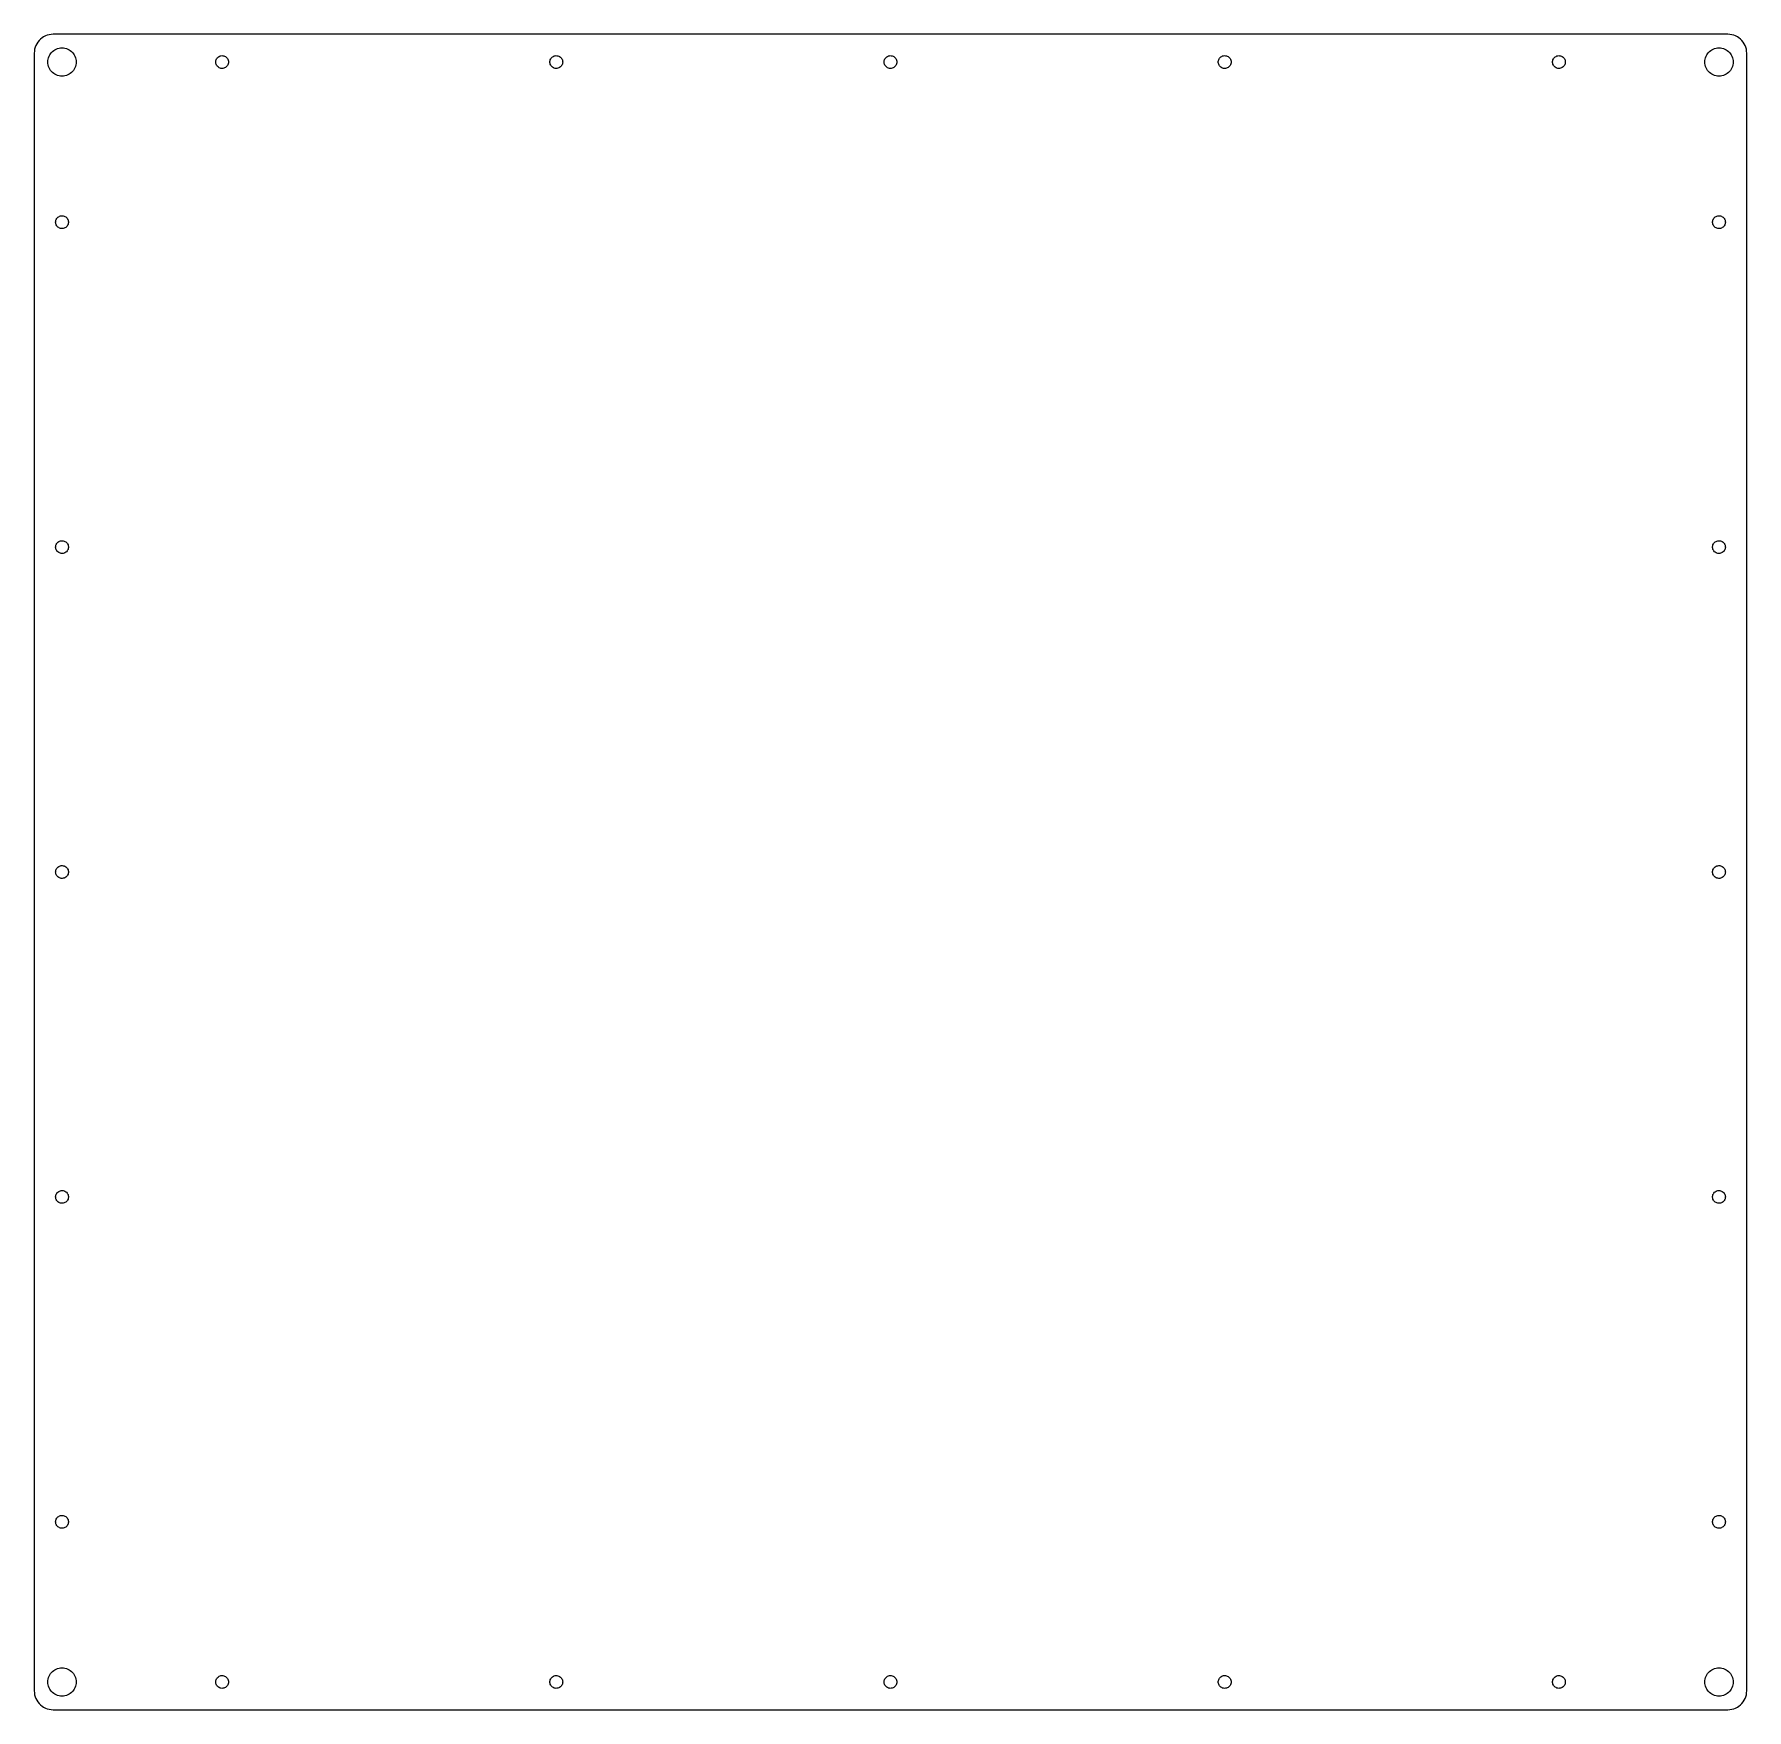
# Model space of a CAD drawing. Header units: metres. Extents: x -227 to 227, y -222 to 222.
import ezdxf

# ---------------------------------------------------------------- set-up
doc = ezdxf.new("R2010")
doc.units = ezdxf.units.M

msp = doc.modelspace()

# ---------------------------------------------------------------- linework, layer by layer
for p, q in [((-227.266, 218.415), (-227.348, 217.898)), ((-227.13, 218.92), (-227.266, 218.415)), ((-226.943, 219.409), (-227.13, 218.92)), ((-226.705, 219.875), (-226.943, 219.409)), ((-226.42, 220.314), (-226.705, 219.875)), ((-226.091, 220.721), (-226.42, 220.314)), ((-225.721, 221.091), (-226.091, 220.721)), ((-225.314, 221.42), (-225.721, 221.091)), ((-224.875, 221.705), (-225.314, 221.42)), ((-224.409, 221.943), (-224.875, 221.705)), ((-223.92, 222.13), (-224.409, 221.943)), ((-223.415, 222.266), (-223.92, 222.13)), ((-222.898, 222.348), (-223.415, 222.266)), ((-222.375, 222.375), (-222.898, 222.348)), ((222.375, 222.375), (-222.375, 222.375)), ((-221.875, 218.248), (-221.525, 218.426)), ((-221.525, 218.426), (-221.159, 218.566)), ((-221.159, 218.566), (-220.78, 218.668)), ((-220.78, 218.668), (-220.392, 218.729)), ((-220.392, 218.729), (-220, 218.75)), ((-220, 218.75), (-219.608, 218.729)), ((-219.608, 218.729), (-219.22, 218.668)), ((-219.22, 218.668), (-218.841, 218.566)), ((-218.841, 218.566), (-218.475, 218.426)), ((-218.475, 218.426), (-218.125, 218.248)), ((218.125, 218.248), (218.475, 218.426)), ((218.475, 218.426), (218.841, 218.566)), ((218.841, 218.566), (219.22, 218.668)), ((219.22, 218.668), (219.608, 218.729)), ((219.608, 218.729), (220, 218.75)), ((220, 218.75), (220.392, 218.729)), ((220.392, 218.729), (220.78, 218.668)), ((220.78, 218.668), (221.159, 218.566)), ((221.159, 218.566), (221.525, 218.426)), ((221.525, 218.426), (221.875, 218.248)), ((222.898, 222.348), (222.375, 222.375)), ((223.415, 222.266), (222.898, 222.348)), ((223.92, 222.13), (223.415, 222.266)), ((224.409, 221.943), (223.92, 222.13)), ((224.875, 221.705), (224.409, 221.943)), ((225.314, 221.42), (224.875, 221.705)), ((225.721, 221.091), (225.314, 221.42)), ((226.091, 220.721), (225.721, 221.091)), ((226.42, 220.314), (226.091, 220.721)), ((226.705, 219.875), (226.42, 220.314)), ((226.943, 219.409), (226.705, 219.875)), ((227.13, 218.92), (226.943, 219.409)), ((227.266, 218.415), (227.13, 218.92)), ((227.348, 217.898), (227.266, 218.415)), ((-227.348, 217.898), (-227.375, 217.375)), ((-227.375, 217.375), (-227.375, -217.375)), ((-223.75, 215), (-223.729, 215.392)), ((-223.729, 214.608), (-223.75, 215)), ((-223.729, 215.392), (-223.668, 215.78)), ((-223.668, 214.22), (-223.729, 214.608)), ((-223.668, 215.78), (-223.566, 216.159)), ((-223.566, 213.841), (-223.668, 214.22)), ((-223.566, 216.159), (-223.426, 216.525)), ((-223.426, 213.475), (-223.566, 213.841)), ((-223.426, 216.525), (-223.248, 216.875)), ((-223.248, 216.875), (-223.034, 217.204)), ((-223.034, 217.204), (-222.787, 217.509)), ((-222.787, 217.509), (-222.509, 217.787)), ((-222.509, 217.787), (-222.204, 218.034)), ((-222.204, 218.034), (-221.875, 218.248)), ((-218.125, 218.248), (-217.796, 218.034)), ((-217.796, 218.034), (-217.491, 217.787)), ((-217.491, 217.787), (-217.213, 217.509)), ((-217.213, 217.509), (-216.966, 217.204)), ((-216.966, 217.204), (-216.752, 216.875)), ((-216.752, 216.875), (-216.574, 216.525)), ((-216.574, 216.525), (-216.434, 216.159)), ((-216.434, 213.841), (-216.574, 213.475)), ((-216.434, 216.159), (-216.332, 215.78)), ((-216.332, 214.22), (-216.434, 213.841)), ((-216.332, 215.78), (-216.271, 215.392)), ((-216.271, 214.608), (-216.332, 214.22)), ((-216.271, 215.392), (-216.25, 215)), ((-216.25, 215), (-216.271, 214.608)), ((-179.195, 215.124), (-179.159, 215.37)), ((-179.195, 214.876), (-179.195, 215.124)), ((-179.159, 214.63), (-179.195, 214.876)), ((-179.159, 215.37), (-179.088, 215.607)), ((-179.088, 214.393), (-179.159, 214.63)), ((-179.088, 215.607), (-178.982, 215.832)), ((-178.982, 214.168), (-179.088, 214.393)), ((-178.982, 215.832), (-178.846, 216.039)), ((-178.846, 213.961), (-178.982, 214.168)), ((-178.846, 216.039), (-178.68, 216.224)), ((-178.68, 213.776), (-178.846, 213.961)), ((-178.68, 216.224), (-178.489, 216.383)), ((-178.489, 213.617), (-178.68, 213.776)), ((-178.489, 216.383), (-178.277, 216.512)), ((-178.277, 216.512), (-178.049, 216.609)), ((-178.049, 216.609), (-177.809, 216.672)), ((-177.809, 216.672), (-177.562, 216.699)), ((-177.562, 216.699), (-177.314, 216.69)), ((-177.314, 216.69), (-177.07, 216.645)), ((-177.07, 216.645), (-176.835, 216.565)), ((-176.835, 216.565), (-176.614, 216.451)), ((-176.614, 216.451), (-176.413, 216.307)), ((-176.413, 216.307), (-176.234, 216.134)), ((-176.234, 213.866), (-176.413, 213.693)), ((-176.234, 216.134), (-176.082, 215.938)), ((-176.082, 214.062), (-176.234, 213.866)), ((-176.082, 215.938), (-175.961, 215.722)), ((-175.961, 214.278), (-176.082, 214.062)), ((-175.961, 215.722), (-175.872, 215.49)), ((-175.872, 214.51), (-175.961, 214.278)), ((-175.872, 215.49), (-175.818, 215.248)), ((-175.818, 214.752), (-175.872, 214.51)), ((-175.818, 215.248), (-175.8, 215)), ((-175.8, 215), (-175.818, 214.752)), ((-90.4455, 215.124), (-90.4093, 215.37)), ((-90.4455, 214.876), (-90.4455, 215.124)), ((-90.4093, 214.63), (-90.4455, 214.876)), ((-90.4093, 215.37), (-90.3378, 215.607)), ((-90.3378, 214.393), (-90.4093, 214.63)), ((-90.3378, 215.607), (-90.2325, 215.832)), ((-90.2325, 214.168), (-90.3378, 214.393)), ((-90.2325, 215.832), (-90.0955, 216.039)), ((-90.0955, 213.961), (-90.2325, 214.168)), ((-90.0955, 216.039), (-89.9299, 216.224)), ((-89.9299, 213.776), (-90.0955, 213.961)), ((-89.9299, 216.224), (-89.7392, 216.383)), ((-89.7392, 213.617), (-89.9299, 213.776)), ((-89.7392, 216.383), (-89.5273, 216.512)), ((-89.5273, 216.512), (-89.2989, 216.609)), ((-89.2989, 216.609), (-89.0588, 216.672)), ((-89.0588, 216.672), (-88.8121, 216.699)), ((-88.8121, 216.699), (-88.5641, 216.69)), ((-88.5641, 216.69), (-88.32, 216.645)), ((-88.32, 216.645), (-88.0851, 216.565)), ((-88.0851, 216.565), (-87.8644, 216.451)), ((-87.8644, 216.451), (-87.6626, 216.307)), ((-87.6626, 216.307), (-87.4839, 216.134)), ((-87.4839, 213.866), (-87.6626, 213.693)), ((-87.4839, 216.134), (-87.3322, 215.938)), ((-87.3322, 214.062), (-87.4839, 213.866)), ((-87.3322, 215.938), (-87.2107, 215.722)), ((-87.2107, 214.278), (-87.3322, 214.062)), ((-87.2107, 215.722), (-87.1221, 215.49)), ((-87.1221, 214.51), (-87.2107, 214.278)), ((-87.1221, 215.49), (-87.0681, 215.248)), ((-87.0681, 214.752), (-87.1221, 214.51)), ((-87.0681, 215.248), (-87.05, 215)), ((-87.05, 215), (-87.0681, 214.752)), ((-1.69545, 215.124), (-1.65932, 215.37)), ((-1.69545, 214.876), (-1.69545, 215.124)), ((-1.65932, 214.63), (-1.69545, 214.876)), ((-1.65932, 215.37), (-1.58781, 215.607)), ((-1.58781, 214.393), (-1.65932, 214.63)), ((-1.58781, 215.607), (-1.48248, 215.832)), ((-1.48248, 214.168), (-1.58781, 214.393)), ((-1.48248, 215.832), (-1.34554, 216.039)), ((-1.34554, 213.961), (-1.48248, 214.168)), ((-1.34554, 216.039), (-1.17992, 216.224)), ((-1.17992, 213.776), (-1.34554, 213.961)), ((-1.17992, 216.224), (-0.989151, 216.383)), ((-0.989151, 213.617), (-1.17992, 213.776)), ((-0.989151, 216.383), (-0.777298, 216.512)), ((-0.777298, 216.512), (-0.548889, 216.609)), ((-0.548889, 216.609), (-0.308777, 216.672)), ((-0.308777, 216.672), (-0.062073, 216.699)), ((-0.062073, 216.699), (0.185928, 216.69)), ((0.185928, 216.69), (0.429977, 216.645)), ((0.429977, 216.645), (0.664871, 216.565)), ((0.664871, 216.565), (0.88559, 216.451)), ((0.88559, 216.451), (1.08743, 216.307)), ((1.08743, 216.307), (1.2661, 216.134)), ((1.2661, 213.866), (1.08743, 213.693)), ((1.2661, 216.134), (1.41779, 215.938)), ((1.41779, 214.062), (1.2661, 213.866)), ((1.41779, 215.938), (1.53926, 215.722)), ((1.53926, 214.278), (1.41779, 214.062)), ((1.53926, 215.722), (1.62791, 215.49)), ((1.62791, 214.51), (1.53926, 214.278)), ((1.62791, 215.49), (1.68187, 215.248)), ((1.68187, 214.752), (1.62791, 214.51)), ((1.68187, 215.248), (1.7, 215)), ((1.7, 215), (1.68187, 214.752)), ((87.0545, 215.124), (87.0907, 215.37)), ((87.0545, 214.876), (87.0545, 215.124)), ((87.0907, 214.63), (87.0545, 214.876)), ((87.0907, 215.37), (87.1622, 215.607)), ((87.1622, 214.393), (87.0907, 214.63)), ((87.1622, 215.607), (87.2675, 215.832)), ((87.2675, 214.168), (87.1622, 214.393)), ((87.2675, 215.832), (87.4044, 216.039)), ((87.4044, 213.961), (87.2675, 214.168)), ((87.4044, 216.039), (87.5701, 216.224)), ((87.5701, 213.776), (87.4044, 213.961)), ((87.5701, 216.224), (87.7608, 216.383)), ((87.7608, 213.617), (87.5701, 213.776)), ((87.7608, 216.383), (87.9727, 216.512)), ((87.9727, 216.512), (88.2011, 216.609)), ((88.2011, 216.609), (88.4412, 216.672)), ((88.4412, 216.672), (88.6879, 216.699)), ((88.6879, 216.699), (88.9359, 216.69)), ((88.9359, 216.69), (89.18, 216.645)), ((89.18, 216.645), (89.4149, 216.565)), ((89.4149, 216.565), (89.6356, 216.451)), ((89.6356, 216.451), (89.8374, 216.307)), ((89.8374, 216.307), (90.0161, 216.134)), ((90.0161, 213.866), (89.8374, 213.693)), ((90.0161, 216.134), (90.1678, 215.938)), ((90.1678, 214.062), (90.0161, 213.866)), ((90.1678, 215.938), (90.2893, 215.722)), ((90.2893, 214.278), (90.1678, 214.062)), ((90.2893, 215.722), (90.3779, 215.49)), ((90.3779, 214.51), (90.2893, 214.278)), ((90.3779, 215.49), (90.4319, 215.248)), ((90.4319, 214.752), (90.3779, 214.51)), ((90.4319, 215.248), (90.45, 215)), ((90.45, 215), (90.4319, 214.752)), ((175.805, 215.124), (175.841, 215.37)), ((175.805, 214.876), (175.805, 215.124)), ((175.841, 214.63), (175.805, 214.876)), ((175.841, 215.37), (175.912, 215.607)), ((175.912, 214.393), (175.841, 214.63)), ((175.912, 215.607), (176.018, 215.832)), ((176.018, 214.168), (175.912, 214.393)), ((176.018, 215.832), (176.154, 216.039)), ((176.154, 213.961), (176.018, 214.168)), ((176.154, 216.039), (176.32, 216.224)), ((176.32, 213.776), (176.154, 213.961)), ((176.32, 216.224), (176.511, 216.383)), ((176.511, 213.617), (176.32, 213.776)), ((176.511, 216.383), (176.723, 216.512)), ((176.723, 216.512), (176.951, 216.609)), ((176.951, 216.609), (177.191, 216.672)), ((177.191, 216.672), (177.438, 216.699)), ((177.438, 216.699), (177.686, 216.69)), ((177.686, 216.69), (177.93, 216.645)), ((177.93, 216.645), (178.165, 216.565)), ((178.165, 216.565), (178.386, 216.451)), ((178.386, 216.451), (178.587, 216.307)), ((178.587, 216.307), (178.766, 216.134)), ((178.766, 213.866), (178.587, 213.693)), ((178.766, 216.134), (178.918, 215.938)), ((178.918, 214.062), (178.766, 213.866)), ((178.918, 215.938), (179.039, 215.722)), ((179.039, 214.278), (178.918, 214.062)), ((179.039, 215.722), (179.128, 215.49)), ((179.128, 214.51), (179.039, 214.278)), ((179.128, 215.49), (179.182, 215.248)), ((179.182, 214.752), (179.128, 214.51)), ((179.182, 215.248), (179.2, 215)), ((179.2, 215), (179.182, 214.752)), ((216.25, 215), (216.271, 215.392)), ((216.271, 214.608), (216.25, 215)), ((216.271, 215.392), (216.332, 215.78)), ((216.332, 214.22), (216.271, 214.608)), ((216.332, 215.78), (216.434, 216.159)), ((216.434, 213.841), (216.332, 214.22)), ((216.434, 216.159), (216.574, 216.525)), ((216.574, 213.475), (216.434, 213.841)), ((216.574, 216.525), (216.752, 216.875)), ((216.752, 216.875), (216.966, 217.204)), ((216.966, 217.204), (217.213, 217.509)), ((217.213, 217.509), (217.491, 217.787)), ((217.491, 217.787), (217.796, 218.034)), ((217.796, 218.034), (218.125, 218.248)), ((221.875, 218.248), (222.204, 218.034)), ((222.204, 218.034), (222.509, 217.787)), ((222.509, 217.787), (222.787, 217.509)), ((222.787, 217.509), (223.034, 217.204)), ((223.034, 217.204), (223.248, 216.875)), ((223.248, 216.875), (223.426, 216.525)), ((223.426, 216.525), (223.566, 216.159)), ((223.566, 213.841), (223.426, 213.475)), ((223.566, 216.159), (223.668, 215.78)), ((223.668, 214.22), (223.566, 213.841)), ((223.668, 215.78), (223.729, 215.392)), ((223.729, 214.608), (223.668, 214.22)), ((223.729, 215.392), (223.75, 215)), ((223.75, 215), (223.729, 214.608)), ((227.375, 217.375), (227.348, 217.898)), ((227.375, -217.375), (227.375, 217.375)), ((-223.248, 213.125), (-223.426, 213.475)), ((-223.034, 212.796), (-223.248, 213.125)), ((-222.787, 212.491), (-223.034, 212.796)), ((-222.509, 212.213), (-222.787, 212.491)), ((-222.204, 211.966), (-222.509, 212.213)), ((-221.875, 211.752), (-222.204, 211.966)), ((-221.525, 211.574), (-221.875, 211.752)), ((-221.159, 211.434), (-221.525, 211.574)), ((-220.78, 211.332), (-221.159, 211.434)), ((-220.392, 211.271), (-220.78, 211.332)), ((-220, 211.25), (-220.392, 211.271)), ((-219.608, 211.271), (-220, 211.25)), ((-219.22, 211.332), (-219.608, 211.271)), ((-218.841, 211.434), (-219.22, 211.332)), ((-218.475, 211.574), (-218.841, 211.434)), ((-218.125, 211.752), (-218.475, 211.574)), ((-217.796, 211.966), (-218.125, 211.752)), ((-217.491, 212.213), (-217.796, 211.966)), ((-217.213, 212.491), (-217.491, 212.213)), ((-216.966, 212.796), (-217.213, 212.491)), ((-216.752, 213.125), (-216.966, 212.796)), ((-216.574, 213.475), (-216.752, 213.125)), ((-178.277, 213.488), (-178.489, 213.617)), ((-178.049, 213.391), (-178.277, 213.488)), ((-177.809, 213.328), (-178.049, 213.391)), ((-177.562, 213.301), (-177.809, 213.328)), ((-177.314, 213.31), (-177.562, 213.301)), ((-177.07, 213.355), (-177.314, 213.31)), ((-176.835, 213.435), (-177.07, 213.355)), ((-176.614, 213.549), (-176.835, 213.435)), ((-176.413, 213.693), (-176.614, 213.549)), ((-89.5273, 213.488), (-89.7392, 213.617)), ((-89.2989, 213.391), (-89.5273, 213.488)), ((-89.0588, 213.328), (-89.2989, 213.391)), ((-88.8121, 213.301), (-89.0588, 213.328)), ((-88.5641, 213.31), (-88.8121, 213.301)), ((-88.32, 213.355), (-88.5641, 213.31)), ((-88.0851, 213.435), (-88.32, 213.355)), ((-87.8644, 213.549), (-88.0851, 213.435)), ((-87.6626, 213.693), (-87.8644, 213.549)), ((-0.777298, 213.488), (-0.989151, 213.617)), ((-0.548889, 213.391), (-0.777298, 213.488)), ((-0.308777, 213.328), (-0.548889, 213.391)), ((-0.062073, 213.301), (-0.308777, 213.328)), ((0.185928, 213.31), (-0.062073, 213.301)), ((0.429977, 213.355), (0.185928, 213.31)), ((0.664871, 213.435), (0.429977, 213.355)), ((0.88559, 213.549), (0.664871, 213.435)), ((1.08743, 213.693), (0.88559, 213.549)), ((87.9727, 213.488), (87.7608, 213.617)), ((88.2011, 213.391), (87.9727, 213.488)), ((88.4412, 213.328), (88.2011, 213.391)), ((88.6879, 213.301), (88.4412, 213.328)), ((88.9359, 213.31), (88.6879, 213.301)), ((89.18, 213.355), (88.9359, 213.31)), ((89.4149, 213.435), (89.18, 213.355)), ((89.6356, 213.549), (89.4149, 213.435)), ((89.8374, 213.693), (89.6356, 213.549)), ((176.723, 213.488), (176.511, 213.617)), ((176.951, 213.391), (176.723, 213.488)), ((177.191, 213.328), (176.951, 213.391)), ((177.438, 213.301), (177.191, 213.328)), ((177.686, 213.31), (177.438, 213.301)), ((177.93, 213.355), (177.686, 213.31)), ((178.165, 213.435), (177.93, 213.355)), ((178.386, 213.549), (178.165, 213.435)), ((178.587, 213.693), (178.386, 213.549)), ((216.752, 213.125), (216.574, 213.475)), ((216.966, 212.796), (216.752, 213.125)), ((217.213, 212.491), (216.966, 212.796)), ((217.491, 212.213), (217.213, 212.491)), ((217.796, 211.966), (217.491, 212.213)), ((218.125, 211.752), (217.796, 211.966)), ((218.475, 211.574), (218.125, 211.752)), ((218.841, 211.434), (218.475, 211.574)), ((219.22, 211.332), (218.841, 211.434)), ((219.608, 211.271), (219.22, 211.332)), ((220, 211.25), (219.608, 211.271)), ((220.392, 211.271), (220, 211.25)), ((220.78, 211.332), (220.392, 211.271)), ((221.159, 211.434), (220.78, 211.332)), ((221.525, 211.574), (221.159, 211.434)), ((221.875, 211.752), (221.525, 211.574)), ((222.204, 211.966), (221.875, 211.752)), ((222.509, 212.213), (222.204, 211.966)), ((222.787, 212.491), (222.509, 212.213)), ((223.034, 212.796), (222.787, 212.491)), ((223.248, 213.125), (223.034, 212.796)), ((223.426, 213.475), (223.248, 213.125)), ((-221.682, 172.748), (-221.628, 172.99)), ((-221.628, 172.99), (-221.539, 173.222)), ((-221.539, 173.222), (-221.418, 173.438)), ((-221.418, 173.438), (-221.266, 173.634)), ((-221.266, 173.634), (-221.087, 173.807)), ((-221.087, 173.807), (-220.886, 173.951)), ((-220.886, 173.951), (-220.665, 174.065)), ((-220.665, 174.065), (-220.43, 174.145)), ((-220.43, 174.145), (-220.186, 174.19)), ((-220.186, 174.19), (-219.938, 174.199)), ((-219.938, 174.199), (-219.691, 174.172)), ((-219.691, 174.172), (-219.451, 174.109)), ((-219.451, 174.109), (-219.223, 174.012)), ((-219.223, 174.012), (-219.011, 173.883)), ((-219.011, 173.883), (-218.82, 173.724)), ((-218.82, 173.724), (-218.654, 173.539)), ((-218.654, 173.539), (-218.518, 173.332)), ((-218.518, 173.332), (-218.412, 173.107)), ((-218.412, 173.107), (-218.341, 172.87)), ((-218.341, 172.87), (-218.305, 172.624)), ((218.305, 172.624), (218.341, 172.87)), ((218.341, 172.87), (218.412, 173.107)), ((218.412, 173.107), (218.518, 173.332)), ((218.518, 173.332), (218.654, 173.539)), ((218.654, 173.539), (218.82, 173.724)), ((218.82, 173.724), (219.011, 173.883)), ((219.011, 173.883), (219.223, 174.012)), ((219.223, 174.012), (219.451, 174.109)), ((219.451, 174.109), (219.691, 174.172)), ((219.691, 174.172), (219.938, 174.199)), ((219.938, 174.199), (220.186, 174.19)), ((220.186, 174.19), (220.43, 174.145)), ((220.43, 174.145), (220.665, 174.065)), ((220.665, 174.065), (220.886, 173.951)), ((220.886, 173.951), (221.087, 173.807)), ((221.087, 173.807), (221.266, 173.634)), ((221.266, 173.634), (221.418, 173.438)), ((221.418, 173.438), (221.539, 173.222)), ((221.539, 173.222), (221.628, 172.99)), ((221.628, 172.99), (221.682, 172.748)), ((-221.7, 172.5), (-221.682, 172.748)), ((-221.682, 172.252), (-221.7, 172.5)), ((-221.628, 172.01), (-221.682, 172.252)), ((-221.539, 171.778), (-221.628, 172.01)), ((-221.418, 171.562), (-221.539, 171.778)), ((-221.266, 171.366), (-221.418, 171.562)), ((-221.087, 171.193), (-221.266, 171.366)), ((-220.886, 171.049), (-221.087, 171.193)), ((-220.665, 170.935), (-220.886, 171.049)), ((-220.43, 170.855), (-220.665, 170.935)), ((-220.186, 170.81), (-220.43, 170.855)), ((-219.938, 170.801), (-220.186, 170.81)), ((-219.691, 170.828), (-219.938, 170.801)), ((-219.451, 170.891), (-219.691, 170.828)), ((-219.223, 170.988), (-219.451, 170.891)), ((-219.011, 171.117), (-219.223, 170.988)), ((-218.82, 171.276), (-219.011, 171.117)), ((-218.654, 171.461), (-218.82, 171.276)), ((-218.518, 171.668), (-218.654, 171.461)), ((-218.412, 171.893), (-218.518, 171.668)), ((-218.341, 172.13), (-218.412, 171.893)), ((-218.305, 172.376), (-218.341, 172.13)), ((-218.305, 172.624), (-218.305, 172.376)), ((218.305, 172.376), (218.305, 172.624)), ((218.341, 172.13), (218.305, 172.376)), ((218.412, 171.893), (218.341, 172.13)), ((218.518, 171.668), (218.412, 171.893)), ((218.654, 171.461), (218.518, 171.668)), ((218.82, 171.276), (218.654, 171.461)), ((219.011, 171.117), (218.82, 171.276)), ((219.223, 170.988), (219.011, 171.117)), ((219.451, 170.891), (219.223, 170.988)), ((219.691, 170.828), (219.451, 170.891)), ((219.938, 170.801), (219.691, 170.828)), ((220.186, 170.81), (219.938, 170.801)), ((220.43, 170.855), (220.186, 170.81)), ((220.665, 170.935), (220.43, 170.855)), ((220.886, 171.049), (220.665, 170.935)), ((221.087, 171.193), (220.886, 171.049)), ((221.266, 171.366), (221.087, 171.193)), ((221.418, 171.562), (221.266, 171.366)), ((221.539, 171.778), (221.418, 171.562)), ((221.628, 172.01), (221.539, 171.778)), ((221.682, 172.252), (221.628, 172.01)), ((221.682, 172.748), (221.7, 172.5)), ((221.7, 172.5), (221.682, 172.252)), ((-221.7, 86.25), (-221.682, 86.4975)), ((-221.682, 86.4975), (-221.628, 86.7398)), ((-221.628, 86.7398), (-221.539, 86.9716)), ((-221.539, 86.9716), (-221.418, 87.188)), ((-221.418, 87.188), (-221.266, 87.3844)), ((-221.266, 87.3844), (-221.087, 87.5567)), ((-221.087, 87.5567), (-220.886, 87.7011)), ((-220.886, 87.7011), (-220.665, 87.8146)), ((-220.665, 87.8146), (-220.43, 87.8947)), ((-220.43, 87.8947), (-220.186, 87.9398)), ((-220.186, 87.9398), (-219.938, 87.9489)), ((-219.938, 87.9489), (-219.691, 87.9217)), ((-219.691, 87.9217), (-219.451, 87.8589)), ((-219.451, 87.8589), (-219.223, 87.7619)), ((-219.223, 87.7619), (-219.011, 87.6326)), ((-219.011, 87.6326), (-218.82, 87.4738)), ((-218.82, 87.4738), (-218.654, 87.289)), ((-218.654, 87.289), (-218.518, 87.082)), ((-218.518, 87.082), (-218.412, 86.8573)), ((-218.412, 86.8573), (-218.341, 86.6196)), ((-218.341, 86.6196), (-218.305, 86.3741)), ((218.305, 86.3741), (218.341, 86.6196)), ((218.341, 86.6196), (218.412, 86.8573)), ((218.412, 86.8573), (218.518, 87.082)), ((218.518, 87.082), (218.654, 87.289)), ((218.654, 87.289), (218.82, 87.4738)), ((218.82, 87.4738), (219.011, 87.6326)), ((219.011, 87.6326), (219.223, 87.7619)), ((219.223, 87.7619), (219.451, 87.8589)), ((219.451, 87.8589), (219.691, 87.9217)), ((219.691, 87.9217), (219.938, 87.9489)), ((219.938, 87.9489), (220.186, 87.9398)), ((220.186, 87.9398), (220.43, 87.8947)), ((220.43, 87.8947), (220.665, 87.8146)), ((220.665, 87.8146), (220.886, 87.7011)), ((220.886, 87.7011), (221.087, 87.5567)), ((221.087, 87.5567), (221.266, 87.3844)), ((221.266, 87.3844), (221.418, 87.188)), ((221.418, 87.188), (221.539, 86.9716)), ((221.539, 86.9716), (221.628, 86.7398)), ((221.628, 86.7398), (221.682, 86.4975)), ((221.682, 86.4975), (221.7, 86.25)), ((-221.682, 86.0025), (-221.7, 86.25)), ((-221.628, 85.7602), (-221.682, 86.0025)), ((-221.539, 85.5284), (-221.628, 85.7602)), ((-221.418, 85.312), (-221.539, 85.5284)), ((-221.266, 85.1156), (-221.418, 85.312)), ((-221.087, 84.9433), (-221.266, 85.1156)), ((-220.886, 84.7989), (-221.087, 84.9433)), ((-220.665, 84.6854), (-220.886, 84.7989)), ((-220.43, 84.6053), (-220.665, 84.6854)), ((-220.186, 84.5602), (-220.43, 84.6053)), ((-219.938, 84.5511), (-220.186, 84.5602)), ((-219.691, 84.5783), (-219.938, 84.5511)), ((-219.451, 84.6411), (-219.691, 84.5783)), ((-219.223, 84.7381), (-219.451, 84.6411)), ((-219.011, 84.8674), (-219.223, 84.7381)), ((-218.82, 85.0262), (-219.011, 84.8674)), ((-218.654, 85.211), (-218.82, 85.0262)), ((-218.518, 85.418), (-218.654, 85.211)), ((-218.412, 85.6427), (-218.518, 85.418)), ((-218.341, 85.8804), (-218.412, 85.6427)), ((-218.305, 86.1259), (-218.341, 85.8804)), ((-218.305, 86.3741), (-218.305, 86.1259)), ((218.305, 86.1259), (218.305, 86.3741)), ((218.341, 85.8804), (218.305, 86.1259)), ((218.412, 85.6427), (218.341, 85.8804)), ((218.518, 85.418), (218.412, 85.6427)), ((218.654, 85.211), (218.518, 85.418)), ((218.82, 85.0262), (218.654, 85.211)), ((219.011, 84.8674), (218.82, 85.0262)), ((219.223, 84.7381), (219.011, 84.8674)), ((219.451, 84.6411), (219.223, 84.7381)), ((219.691, 84.5783), (219.451, 84.6411)), ((219.938, 84.5511), (219.691, 84.5783)), ((220.186, 84.5602), (219.938, 84.5511)), ((220.43, 84.6053), (220.186, 84.5602)), ((220.665, 84.6854), (220.43, 84.6053)), ((220.886, 84.7989), (220.665, 84.6854)), ((221.087, 84.9433), (220.886, 84.7989)), ((221.266, 85.1156), (221.087, 84.9433)), ((221.418, 85.312), (221.266, 85.1156)), ((221.539, 85.5284), (221.418, 85.312)), ((221.628, 85.7602), (221.539, 85.5284)), ((221.682, 86.0025), (221.628, 85.7602)), ((221.7, 86.25), (221.682, 86.0025)), ((-221.7, 0), (-221.682, 0.247513)), ((-221.682, -0.247513), (-221.7, 0)), ((-221.682, 0.247513), (-221.628, 0.489761)), ((-221.628, 0.489761), (-221.539, 0.721573)), ((-221.539, 0.721573), (-221.418, 0.938004)), ((-221.418, 0.938004), (-221.266, 1.13443)), ((-221.266, 1.13443), (-221.087, 1.30669)), ((-221.087, 1.30669), (-220.886, 1.4511)), ((-220.886, 1.4511), (-220.665, 1.56458)), ((-220.665, 1.56458), (-220.43, 1.64471)), ((-220.43, 1.64471), (-220.186, 1.68979)), ((-220.186, 1.68979), (-219.938, 1.69885)), ((-219.938, 1.69885), (-219.691, 1.67171)), ((-219.691, 1.67171), (-219.451, 1.60893)), ((-219.451, 1.60893), (-219.223, 1.51187)), ((-219.223, 1.51187), (-219.011, 1.38258)), ((-219.011, 1.38258), (-218.82, 1.22383)), ((-218.82, 1.22383), (-218.654, 1.03899)), ((-218.654, 1.03899), (-218.518, 0.832001)), ((-218.518, 0.832001), (-218.412, 0.607285)), ((-218.412, 0.607285), (-218.341, 0.369629)), ((-218.341, 0.369629), (-218.305, 0.124084)), ((-218.305, 0.124084), (-218.305, -0.124084)), ((218.305, 0.124084), (218.341, 0.369629)), ((218.305, -0.124084), (218.305, 0.124084)), ((218.341, 0.369629), (218.412, 0.607285)), ((218.412, 0.607285), (218.518, 0.832001)), ((218.518, 0.832001), (218.654, 1.03899)), ((218.654, 1.03899), (218.82, 1.22383)), ((218.82, 1.22383), (219.011, 1.38258)), ((219.011, 1.38258), (219.223, 1.51187)), ((219.223, 1.51187), (219.451, 1.60893)), ((219.451, 1.60893), (219.691, 1.67171)), ((219.691, 1.67171), (219.938, 1.69885)), ((219.938, 1.69885), (220.186, 1.68979)), ((220.186, 1.68979), (220.43, 1.64471)), ((220.43, 1.64471), (220.665, 1.56458)), ((220.665, 1.56458), (220.886, 1.4511)), ((220.886, 1.4511), (221.087, 1.30669)), ((221.087, 1.30669), (221.266, 1.13443)), ((221.266, 1.13443), (221.418, 0.938004)), ((221.418, 0.938004), (221.539, 0.721573)), ((221.539, 0.721573), (221.628, 0.489761)), ((221.628, 0.489761), (221.682, 0.247513)), ((221.682, 0.247513), (221.7, 0)), ((221.7, 0), (221.682, -0.247513)), ((-221.628, -0.489761), (-221.682, -0.247513)), ((-221.539, -0.721573), (-221.628, -0.489761)), ((-221.418, -0.938004), (-221.539, -0.721573)), ((-221.266, -1.13443), (-221.418, -0.938004)), ((-221.087, -1.30669), (-221.266, -1.13443)), ((-220.886, -1.4511), (-221.087, -1.30669)), ((-220.665, -1.56458), (-220.886, -1.4511)), ((-220.43, -1.64471), (-220.665, -1.56458)), ((-220.186, -1.68979), (-220.43, -1.64471)), ((-219.938, -1.69885), (-220.186, -1.68979)), ((-219.691, -1.67171), (-219.938, -1.69885)), ((-219.451, -1.60893), (-219.691, -1.67171)), ((-219.223, -1.51187), (-219.451, -1.60893)), ((-219.011, -1.38258), (-219.223, -1.51187)), ((-218.82, -1.22383), (-219.011, -1.38258)), ((-218.654, -1.03899), (-218.82, -1.22383)), ((-218.518, -0.832001), (-218.654, -1.03899)), ((-218.412, -0.607285), (-218.518, -0.832001)), ((-218.341, -0.369629), (-218.412, -0.607285)), ((-218.305, -0.124084), (-218.341, -0.369629)), ((218.341, -0.369629), (218.305, -0.124084)), ((218.412, -0.607285), (218.341, -0.369629)), ((218.518, -0.832001), (218.412, -0.607285)), ((218.654, -1.03899), (218.518, -0.832001)), ((218.82, -1.22383), (218.654, -1.03899)), ((219.011, -1.38258), (218.82, -1.22383)), ((219.223, -1.51187), (219.011, -1.38258)), ((219.451, -1.60893), (219.223, -1.51187)), ((219.691, -1.67171), (219.451, -1.60893)), ((219.938, -1.69885), (219.691, -1.67171)), ((220.186, -1.68979), (219.938, -1.69885)), ((220.43, -1.64471), (220.186, -1.68979)), ((220.665, -1.56458), (220.43, -1.64471)), ((220.886, -1.4511), (220.665, -1.56458)), ((221.087, -1.30669), (220.886, -1.4511)), ((221.266, -1.13443), (221.087, -1.30669)), ((221.418, -0.938004), (221.266, -1.13443)), ((221.539, -0.721573), (221.418, -0.938004)), ((221.628, -0.489761), (221.539, -0.721573)), ((221.682, -0.247513), (221.628, -0.489761)), ((-221.7, -86.25), (-221.682, -86.0025)), ((-221.682, -86.4975), (-221.7, -86.25)), ((-221.682, -86.0025), (-221.628, -85.7602)), ((-221.628, -85.7602), (-221.539, -85.5284)), ((-221.539, -85.5284), (-221.418, -85.312)), ((-221.418, -85.312), (-221.266, -85.1156)), ((-221.266, -85.1156), (-221.087, -84.9433)), ((-221.087, -84.9433), (-220.886, -84.7989)), ((-220.886, -84.7989), (-220.665, -84.6854)), ((-220.665, -84.6854), (-220.43, -84.6053)), ((-220.43, -84.6053), (-220.186, -84.5602)), ((-220.186, -84.5602), (-219.938, -84.5511)), ((-219.938, -84.5511), (-219.691, -84.5783)), ((-219.691, -84.5783), (-219.451, -84.6411)), ((-219.451, -84.6411), (-219.223, -84.7381)), ((-219.223, -84.7381), (-219.011, -84.8674)), ((-219.011, -84.8674), (-218.82, -85.0262)), ((-218.82, -85.0262), (-218.654, -85.211)), ((-218.654, -85.211), (-218.518, -85.418)), ((-218.518, -85.418), (-218.412, -85.6427)), ((-218.412, -85.6427), (-218.341, -85.8804)), ((-218.341, -85.8804), (-218.305, -86.1259)), ((-218.305, -86.3741), (-218.341, -86.6196)), ((-218.305, -86.1259), (-218.305, -86.3741)), ((218.305, -86.1259), (218.341, -85.8804)), ((218.305, -86.3741), (218.305, -86.1259)), ((218.341, -86.6196), (218.305, -86.3741)), ((218.341, -85.8804), (218.412, -85.6427)), ((218.412, -85.6427), (218.518, -85.418)), ((218.518, -85.418), (218.654, -85.211)), ((218.654, -85.211), (218.82, -85.0262)), ((218.82, -85.0262), (219.011, -84.8674)), ((219.011, -84.8674), (219.223, -84.7381)), ((219.223, -84.7381), (219.451, -84.6411)), ((219.451, -84.6411), (219.691, -84.5783)), ((219.691, -84.5783), (219.938, -84.5511)), ((219.938, -84.5511), (220.186, -84.5602)), ((220.186, -84.5602), (220.43, -84.6053)), ((220.43, -84.6053), (220.665, -84.6854)), ((220.665, -84.6854), (220.886, -84.7989)), ((220.886, -84.7989), (221.087, -84.9433)), ((221.087, -84.9433), (221.266, -85.1156)), ((221.266, -85.1156), (221.418, -85.312)), ((221.418, -85.312), (221.539, -85.5284)), ((221.539, -85.5284), (221.628, -85.7602)), ((221.628, -85.7602), (221.682, -86.0025)), ((221.682, -86.0025), (221.7, -86.25)), ((221.7, -86.25), (221.682, -86.4975)), ((-221.628, -86.7398), (-221.682, -86.4975)), ((-221.539, -86.9716), (-221.628, -86.7398)), ((-221.418, -87.188), (-221.539, -86.9716)), ((-221.266, -87.3844), (-221.418, -87.188)), ((-221.087, -87.5567), (-221.266, -87.3844)), ((-220.886, -87.7011), (-221.087, -87.5567)), ((-220.665, -87.8146), (-220.886, -87.7011)), ((-220.43, -87.8947), (-220.665, -87.8146)), ((-220.186, -87.9398), (-220.43, -87.8947)), ((-219.938, -87.9489), (-220.186, -87.9398)), ((-219.691, -87.9217), (-219.938, -87.9489)), ((-219.451, -87.8589), (-219.691, -87.9217)), ((-219.223, -87.7619), (-219.451, -87.8589)), ((-219.011, -87.6326), (-219.223, -87.7619)), ((-218.82, -87.4738), (-219.011, -87.6326)), ((-218.654, -87.289), (-218.82, -87.4738)), ((-218.518, -87.082), (-218.654, -87.289)), ((-218.412, -86.8573), (-218.518, -87.082)), ((-218.341, -86.6196), (-218.412, -86.8573)), ((218.412, -86.8573), (218.341, -86.6196)), ((218.518, -87.082), (218.412, -86.8573)), ((218.654, -87.289), (218.518, -87.082)), ((218.82, -87.4738), (218.654, -87.289)), ((219.011, -87.6326), (218.82, -87.4738)), ((219.223, -87.7619), (219.011, -87.6326)), ((219.451, -87.8589), (219.223, -87.7619)), ((219.691, -87.9217), (219.451, -87.8589)), ((219.938, -87.9489), (219.691, -87.9217)), ((220.186, -87.9398), (219.938, -87.9489)), ((220.43, -87.8947), (220.186, -87.9398)), ((220.665, -87.8146), (220.43, -87.8947)), ((220.886, -87.7011), (220.665, -87.8146)), ((221.087, -87.5567), (220.886, -87.7011)), ((221.266, -87.3844), (221.087, -87.5567)), ((221.418, -87.188), (221.266, -87.3844)), ((221.539, -86.9716), (221.418, -87.188)), ((221.628, -86.7398), (221.539, -86.9716)), ((221.682, -86.4975), (221.628, -86.7398)), ((-221.7, -172.5), (-221.682, -172.252)), ((-221.682, -172.748), (-221.7, -172.5)), ((-221.682, -172.252), (-221.628, -172.01)), ((-221.628, -172.99), (-221.682, -172.748)), ((-221.628, -172.01), (-221.539, -171.778)), ((-221.539, -171.778), (-221.418, -171.562)), ((-221.418, -171.562), (-221.266, -171.366)), ((-221.266, -171.366), (-221.087, -171.193)), ((-221.087, -171.193), (-220.886, -171.049)), ((-220.886, -171.049), (-220.665, -170.935)), ((-220.665, -170.935), (-220.43, -170.855)), ((-220.43, -170.855), (-220.186, -170.81)), ((-220.186, -170.81), (-219.938, -170.801)), ((-219.938, -170.801), (-219.691, -170.828)), ((-219.691, -170.828), (-219.451, -170.891)), ((-219.451, -170.891), (-219.223, -170.988)), ((-219.223, -170.988), (-219.011, -171.117)), ((-219.011, -171.117), (-218.82, -171.276)), ((-218.82, -171.276), (-218.654, -171.461)), ((-218.654, -171.461), (-218.518, -171.668)), ((-218.518, -171.668), (-218.412, -171.893)), ((-218.412, -171.893), (-218.341, -172.13)), ((-218.341, -172.13), (-218.305, -172.376)), ((-218.305, -172.624), (-218.341, -172.87)), ((-218.305, -172.376), (-218.305, -172.624)), ((218.305, -172.376), (218.341, -172.13)), ((218.305, -172.624), (218.305, -172.376)), ((218.341, -172.87), (218.305, -172.624)), ((218.341, -172.13), (218.412, -171.893)), ((218.412, -171.893), (218.518, -171.668)), ((218.518, -171.668), (218.654, -171.461)), ((218.654, -171.461), (218.82, -171.276)), ((218.82, -171.276), (219.011, -171.117)), ((219.011, -171.117), (219.223, -170.988)), ((219.223, -170.988), (219.451, -170.891)), ((219.451, -170.891), (219.691, -170.828)), ((219.691, -170.828), (219.938, -170.801)), ((219.938, -170.801), (220.186, -170.81)), ((220.186, -170.81), (220.43, -170.855)), ((220.43, -170.855), (220.665, -170.935)), ((220.665, -170.935), (220.886, -171.049)), ((220.886, -171.049), (221.087, -171.193)), ((221.087, -171.193), (221.266, -171.366)), ((221.266, -171.366), (221.418, -171.562)), ((221.418, -171.562), (221.539, -171.778)), ((221.539, -171.778), (221.628, -172.01)), ((221.628, -172.01), (221.682, -172.252)), ((221.682, -172.748), (221.628, -172.99)), ((221.682, -172.252), (221.7, -172.5)), ((221.7, -172.5), (221.682, -172.748)), ((-221.539, -173.222), (-221.628, -172.99)), ((-221.418, -173.438), (-221.539, -173.222)), ((-221.266, -173.634), (-221.418, -173.438)), ((-221.087, -173.807), (-221.266, -173.634)), ((-220.886, -173.951), (-221.087, -173.807)), ((-220.665, -174.065), (-220.886, -173.951)), ((-220.43, -174.145), (-220.665, -174.065)), ((-220.186, -174.19), (-220.43, -174.145)), ((-219.938, -174.199), (-220.186, -174.19)), ((-219.691, -174.172), (-219.938, -174.199)), ((-219.451, -174.109), (-219.691, -174.172)), ((-219.223, -174.012), (-219.451, -174.109)), ((-219.011, -173.883), (-219.223, -174.012)), ((-218.82, -173.724), (-219.011, -173.883)), ((-218.654, -173.539), (-218.82, -173.724)), ((-218.518, -173.332), (-218.654, -173.539)), ((-218.412, -173.107), (-218.518, -173.332)), ((-218.341, -172.87), (-218.412, -173.107)), ((218.412, -173.107), (218.341, -172.87)), ((218.518, -173.332), (218.412, -173.107)), ((218.654, -173.539), (218.518, -173.332)), ((218.82, -173.724), (218.654, -173.539)), ((219.011, -173.883), (218.82, -173.724)), ((219.223, -174.012), (219.011, -173.883)), ((219.451, -174.109), (219.223, -174.012)), ((219.691, -174.172), (219.451, -174.109)), ((219.938, -174.199), (219.691, -174.172)), ((220.186, -174.19), (219.938, -174.199)), ((220.43, -174.145), (220.186, -174.19)), ((220.665, -174.065), (220.43, -174.145)), ((220.886, -173.951), (220.665, -174.065)), ((221.087, -173.807), (220.886, -173.951)), ((221.266, -173.634), (221.087, -173.807)), ((221.418, -173.438), (221.266, -173.634)), ((221.539, -173.222), (221.418, -173.438)), ((221.628, -172.99), (221.539, -173.222)), ((-223.566, -213.841), (-223.426, -213.475)), ((-223.426, -213.475), (-223.248, -213.125)), ((-223.248, -213.125), (-223.034, -212.796)), ((-223.034, -212.796), (-222.787, -212.491)), ((-222.787, -212.491), (-222.509, -212.213)), ((-222.509, -212.213), (-222.204, -211.966)), ((-222.204, -211.966), (-221.875, -211.752)), ((-221.875, -211.752), (-221.525, -211.574)), ((-221.525, -211.574), (-221.159, -211.434)), ((-221.159, -211.434), (-220.78, -211.332)), ((-220.78, -211.332), (-220.392, -211.271)), ((-220.392, -211.271), (-220, -211.25)), ((-220, -211.25), (-219.608, -211.271)), ((-219.608, -211.271), (-219.22, -211.332)), ((-219.22, -211.332), (-218.841, -211.434)), ((-218.841, -211.434), (-218.475, -211.574)), ((-218.475, -211.574), (-218.125, -211.752)), ((-218.125, -211.752), (-217.796, -211.966)), ((-217.796, -211.966), (-217.491, -212.213)), ((-217.491, -212.213), (-217.213, -212.491)), ((-217.213, -212.491), (-216.966, -212.796)), ((-216.966, -212.796), (-216.752, -213.125)), ((-216.752, -213.125), (-216.574, -213.475)), ((-216.574, -213.475), (-216.434, -213.841)), ((-178.68, -213.776), (-178.489, -213.617)), ((-178.489, -213.617), (-178.277, -213.488)), ((-178.277, -213.488), (-178.049, -213.391)), ((-178.049, -213.391), (-177.809, -213.328)), ((-177.809, -213.328), (-177.562, -213.301)), ((-177.562, -213.301), (-177.314, -213.31)), ((-177.314, -213.31), (-177.07, -213.355)), ((-177.07, -213.355), (-176.835, -213.435)), ((-176.835, -213.435), (-176.614, -213.549)), ((-176.614, -213.549), (-176.413, -213.693)), ((-176.413, -213.693), (-176.234, -213.866)), ((-89.9299, -213.776), (-89.7392, -213.617)), ((-89.7392, -213.617), (-89.5273, -213.488)), ((-89.5273, -213.488), (-89.2989, -213.391)), ((-89.2989, -213.391), (-89.0588, -213.328)), ((-89.0588, -213.328), (-88.8121, -213.301)), ((-88.8121, -213.301), (-88.5641, -213.31)), ((-88.5641, -213.31), (-88.32, -213.355)), ((-88.32, -213.355), (-88.0851, -213.435)), ((-88.0851, -213.435), (-87.8644, -213.549)), ((-87.8644, -213.549), (-87.6626, -213.693)), ((-87.6626, -213.693), (-87.4839, -213.866)), ((-1.17992, -213.776), (-0.989151, -213.617)), ((-0.989151, -213.617), (-0.777298, -213.488)), ((-0.777298, -213.488), (-0.548889, -213.391)), ((-0.548889, -213.391), (-0.308777, -213.328)), ((-0.308777, -213.328), (-0.062073, -213.301)), ((-0.062073, -213.301), (0.185928, -213.31)), ((0.185928, -213.31), (0.429977, -213.355)), ((0.429977, -213.355), (0.664871, -213.435)), ((0.664871, -213.435), (0.88559, -213.549)), ((0.88559, -213.549), (1.08743, -213.693)), ((1.08743, -213.693), (1.2661, -213.866)), ((87.5701, -213.776), (87.7608, -213.617)), ((87.7608, -213.617), (87.9727, -213.488)), ((87.9727, -213.488), (88.2011, -213.391)), ((88.2011, -213.391), (88.4412, -213.328)), ((88.4412, -213.328), (88.6879, -213.301)), ((88.6879, -213.301), (88.9359, -213.31)), ((88.9359, -213.31), (89.18, -213.355)), ((89.18, -213.355), (89.4149, -213.435)), ((89.4149, -213.435), (89.6356, -213.549)), ((89.6356, -213.549), (89.8374, -213.693)), ((89.8374, -213.693), (90.0161, -213.866)), ((176.32, -213.776), (176.511, -213.617)), ((176.511, -213.617), (176.723, -213.488)), ((176.723, -213.488), (176.951, -213.391)), ((176.951, -213.391), (177.191, -213.328)), ((177.191, -213.328), (177.438, -213.301)), ((177.438, -213.301), (177.686, -213.31)), ((177.686, -213.31), (177.93, -213.355)), ((177.93, -213.355), (178.165, -213.435)), ((178.165, -213.435), (178.386, -213.549)), ((178.386, -213.549), (178.587, -213.693)), ((178.587, -213.693), (178.766, -213.866)), ((216.434, -213.841), (216.574, -213.475)), ((216.574, -213.475), (216.752, -213.125)), ((216.752, -213.125), (216.966, -212.796)), ((216.966, -212.796), (217.213, -212.491)), ((217.213, -212.491), (217.491, -212.213)), ((217.491, -212.213), (217.796, -211.966)), ((217.796, -211.966), (218.125, -211.752)), ((218.125, -211.752), (218.475, -211.574)), ((218.475, -211.574), (218.841, -211.434)), ((218.841, -211.434), (219.22, -211.332)), ((219.22, -211.332), (219.608, -211.271)), ((219.608, -211.271), (220, -211.25)), ((220, -211.25), (220.392, -211.271)), ((220.392, -211.271), (220.78, -211.332)), ((220.78, -211.332), (221.159, -211.434)), ((221.159, -211.434), (221.525, -211.574)), ((221.525, -211.574), (221.875, -211.752)), ((221.875, -211.752), (222.204, -211.966)), ((222.204, -211.966), (222.509, -212.213)), ((222.509, -212.213), (222.787, -212.491)), ((222.787, -212.491), (223.034, -212.796)), ((223.034, -212.796), (223.248, -213.125)), ((223.248, -213.125), (223.426, -213.475)), ((223.426, -213.475), (223.566, -213.841)), ((-227.375, -217.375), (-227.348, -217.898)), ((-227.348, -217.898), (-227.266, -218.415)), ((-223.75, -215), (-223.729, -214.608)), ((-223.729, -215.392), (-223.75, -215)), ((-223.729, -214.608), (-223.668, -214.22)), ((-223.668, -215.78), (-223.729, -215.392)), ((-223.668, -214.22), (-223.566, -213.841)), ((-223.566, -216.159), (-223.668, -215.78)), ((-223.426, -216.525), (-223.566, -216.159)), ((-223.248, -216.875), (-223.426, -216.525)), ((-223.034, -217.204), (-223.248, -216.875)), ((-222.787, -217.509), (-223.034, -217.204)), ((-222.509, -217.787), (-222.787, -217.509)), ((-222.204, -218.034), (-222.509, -217.787)), ((-221.875, -218.248), (-222.204, -218.034)), ((-221.525, -218.426), (-221.875, -218.248)), ((-218.125, -218.248), (-218.475, -218.426)), ((-217.796, -218.034), (-218.125, -218.248)), ((-217.491, -217.787), (-217.796, -218.034)), ((-217.213, -217.509), (-217.491, -217.787)), ((-216.966, -217.204), (-217.213, -217.509)), ((-216.752, -216.875), (-216.966, -217.204)), ((-216.574, -216.525), (-216.752, -216.875)), ((-216.434, -216.159), (-216.574, -216.525)), ((-216.434, -213.841), (-216.332, -214.22)), ((-216.332, -215.78), (-216.434, -216.159)), ((-216.332, -214.22), (-216.271, -214.608)), ((-216.271, -215.392), (-216.332, -215.78)), ((-216.271, -214.608), (-216.25, -215)), ((-216.25, -215), (-216.271, -215.392)), ((-179.195, -214.876), (-179.159, -214.63)), ((-179.195, -215.124), (-179.195, -214.876)), ((-179.159, -215.37), (-179.195, -215.124)), ((-179.159, -214.63), (-179.088, -214.393)), ((-179.088, -215.607), (-179.159, -215.37)), ((-179.088, -214.393), (-178.982, -214.168)), ((-178.982, -215.832), (-179.088, -215.607)), ((-178.982, -214.168), (-178.846, -213.961)), ((-178.846, -216.039), (-178.982, -215.832)), ((-178.846, -213.961), (-178.68, -213.776)), ((-178.68, -216.224), (-178.846, -216.039)), ((-178.489, -216.383), (-178.68, -216.224)), ((-178.277, -216.512), (-178.489, -216.383)), ((-178.049, -216.609), (-178.277, -216.512)), ((-177.809, -216.672), (-178.049, -216.609)), ((-177.562, -216.699), (-177.809, -216.672)), ((-177.314, -216.69), (-177.562, -216.699)), ((-177.07, -216.645), (-177.314, -216.69)), ((-176.835, -216.565), (-177.07, -216.645)), ((-176.614, -216.451), (-176.835, -216.565)), ((-176.413, -216.307), (-176.614, -216.451)), ((-176.234, -216.134), (-176.413, -216.307)), ((-176.234, -213.866), (-176.082, -214.062)), ((-176.082, -215.938), (-176.234, -216.134)), ((-176.082, -214.062), (-175.961, -214.278)), ((-175.961, -215.722), (-176.082, -215.938)), ((-175.961, -214.278), (-175.872, -214.51)), ((-175.872, -215.49), (-175.961, -215.722)), ((-175.872, -214.51), (-175.818, -214.752)), ((-175.818, -215.248), (-175.872, -215.49)), ((-175.818, -214.752), (-175.8, -215)), ((-175.8, -215), (-175.818, -215.248)), ((-90.4455, -214.876), (-90.4093, -214.63)), ((-90.4455, -215.124), (-90.4455, -214.876)), ((-90.4093, -215.37), (-90.4455, -215.124)), ((-90.4093, -214.63), (-90.3378, -214.393)), ((-90.3378, -215.607), (-90.4093, -215.37)), ((-90.3378, -214.393), (-90.2325, -214.168)), ((-90.2325, -215.832), (-90.3378, -215.607)), ((-90.2325, -214.168), (-90.0955, -213.961)), ((-90.0955, -216.039), (-90.2325, -215.832)), ((-90.0955, -213.961), (-89.9299, -213.776)), ((-89.9299, -216.224), (-90.0955, -216.039)), ((-89.7392, -216.383), (-89.9299, -216.224)), ((-89.5273, -216.512), (-89.7392, -216.383)), ((-89.2989, -216.609), (-89.5273, -216.512)), ((-89.0588, -216.672), (-89.2989, -216.609)), ((-88.8121, -216.699), (-89.0588, -216.672)), ((-88.5641, -216.69), (-88.8121, -216.699)), ((-88.32, -216.645), (-88.5641, -216.69)), ((-88.0851, -216.565), (-88.32, -216.645)), ((-87.8644, -216.451), (-88.0851, -216.565)), ((-87.6626, -216.307), (-87.8644, -216.451)), ((-87.4839, -216.134), (-87.6626, -216.307)), ((-87.4839, -213.866), (-87.3322, -214.062)), ((-87.3322, -215.938), (-87.4839, -216.134)), ((-87.3322, -214.062), (-87.2107, -214.278)), ((-87.2107, -215.722), (-87.3322, -215.938)), ((-87.2107, -214.278), (-87.1221, -214.51)), ((-87.1221, -215.49), (-87.2107, -215.722)), ((-87.1221, -214.51), (-87.0681, -214.752)), ((-87.0681, -215.248), (-87.1221, -215.49)), ((-87.0681, -214.752), (-87.05, -215)), ((-87.05, -215), (-87.0681, -215.248)), ((-1.69545, -214.876), (-1.65932, -214.63)), ((-1.69545, -215.124), (-1.69545, -214.876)), ((-1.65932, -215.37), (-1.69545, -215.124)), ((-1.65932, -214.63), (-1.58781, -214.393)), ((-1.58781, -215.607), (-1.65932, -215.37)), ((-1.58781, -214.393), (-1.48248, -214.168)), ((-1.48248, -215.832), (-1.58781, -215.607)), ((-1.48248, -214.168), (-1.34554, -213.961)), ((-1.34554, -216.039), (-1.48248, -215.832)), ((-1.34554, -213.961), (-1.17992, -213.776)), ((-1.17992, -216.224), (-1.34554, -216.039)), ((-0.989151, -216.383), (-1.17992, -216.224)), ((-0.777298, -216.512), (-0.989151, -216.383)), ((-0.548889, -216.609), (-0.777298, -216.512)), ((-0.308777, -216.672), (-0.548889, -216.609)), ((-0.062073, -216.699), (-0.308777, -216.672)), ((0.185928, -216.69), (-0.062073, -216.699)), ((0.429977, -216.645), (0.185928, -216.69)), ((0.664871, -216.565), (0.429977, -216.645)), ((0.88559, -216.451), (0.664871, -216.565)), ((1.08743, -216.307), (0.88559, -216.451)), ((1.2661, -216.134), (1.08743, -216.307)), ((1.2661, -213.866), (1.41779, -214.062)), ((1.41779, -215.938), (1.2661, -216.134)), ((1.41779, -214.062), (1.53926, -214.278)), ((1.53926, -215.722), (1.41779, -215.938)), ((1.53926, -214.278), (1.62791, -214.51)), ((1.62791, -215.49), (1.53926, -215.722)), ((1.62791, -214.51), (1.68187, -214.752)), ((1.68187, -215.248), (1.62791, -215.49)), ((1.68187, -214.752), (1.7, -215)), ((1.7, -215), (1.68187, -215.248)), ((87.0545, -214.876), (87.0907, -214.63)), ((87.0545, -215.124), (87.0545, -214.876)), ((87.0907, -215.37), (87.0545, -215.124)), ((87.0907, -214.63), (87.1622, -214.393)), ((87.1622, -215.607), (87.0907, -215.37)), ((87.1622, -214.393), (87.2675, -214.168)), ((87.2675, -215.832), (87.1622, -215.607)), ((87.2675, -214.168), (87.4044, -213.961)), ((87.4044, -216.039), (87.2675, -215.832)), ((87.4044, -213.961), (87.5701, -213.776)), ((87.5701, -216.224), (87.4044, -216.039)), ((87.7608, -216.383), (87.5701, -216.224)), ((87.9727, -216.512), (87.7608, -216.383)), ((88.2011, -216.609), (87.9727, -216.512)), ((88.4412, -216.672), (88.2011, -216.609)), ((88.6879, -216.699), (88.4412, -216.672)), ((88.9359, -216.69), (88.6879, -216.699)), ((89.18, -216.645), (88.9359, -216.69)), ((89.4149, -216.565), (89.18, -216.645)), ((89.6356, -216.451), (89.4149, -216.565)), ((89.8374, -216.307), (89.6356, -216.451)), ((90.0161, -216.134), (89.8374, -216.307)), ((90.0161, -213.866), (90.1678, -214.062)), ((90.1678, -215.938), (90.0161, -216.134)), ((90.1678, -214.062), (90.2893, -214.278)), ((90.2893, -215.722), (90.1678, -215.938)), ((90.2893, -214.278), (90.3779, -214.51)), ((90.3779, -215.49), (90.2893, -215.722)), ((90.3779, -214.51), (90.4319, -214.752)), ((90.4319, -215.248), (90.3779, -215.49)), ((90.4319, -214.752), (90.45, -215)), ((90.45, -215), (90.4319, -215.248)), ((175.805, -214.876), (175.841, -214.63)), ((175.805, -215.124), (175.805, -214.876)), ((175.841, -215.37), (175.805, -215.124)), ((175.841, -214.63), (175.912, -214.393)), ((175.912, -215.607), (175.841, -215.37)), ((175.912, -214.393), (176.018, -214.168)), ((176.018, -215.832), (175.912, -215.607)), ((176.018, -214.168), (176.154, -213.961)), ((176.154, -216.039), (176.018, -215.832)), ((176.154, -213.961), (176.32, -213.776)), ((176.32, -216.224), (176.154, -216.039)), ((176.511, -216.383), (176.32, -216.224)), ((176.723, -216.512), (176.511, -216.383)), ((176.951, -216.609), (176.723, -216.512)), ((177.191, -216.672), (176.951, -216.609)), ((177.438, -216.699), (177.191, -216.672)), ((177.686, -216.69), (177.438, -216.699)), ((177.93, -216.645), (177.686, -216.69)), ((178.165, -216.565), (177.93, -216.645)), ((178.386, -216.451), (178.165, -216.565)), ((178.587, -216.307), (178.386, -216.451)), ((178.766, -216.134), (178.587, -216.307)), ((178.766, -213.866), (178.918, -214.062)), ((178.918, -215.938), (178.766, -216.134)), ((178.918, -214.062), (179.039, -214.278)), ((179.039, -215.722), (178.918, -215.938)), ((179.039, -214.278), (179.128, -214.51)), ((179.128, -215.49), (179.039, -215.722)), ((179.128, -214.51), (179.182, -214.752)), ((179.182, -215.248), (179.128, -215.49)), ((179.182, -214.752), (179.2, -215)), ((179.2, -215), (179.182, -215.248)), ((216.25, -215), (216.271, -214.608)), ((216.271, -215.392), (216.25, -215)), ((216.271, -214.608), (216.332, -214.22)), ((216.332, -215.78), (216.271, -215.392)), ((216.332, -214.22), (216.434, -213.841)), ((216.434, -216.159), (216.332, -215.78)), ((216.574, -216.525), (216.434, -216.159)), ((216.752, -216.875), (216.574, -216.525)), ((216.966, -217.204), (216.752, -216.875)), ((217.213, -217.509), (216.966, -217.204)), ((217.491, -217.787), (217.213, -217.509)), ((217.796, -218.034), (217.491, -217.787)), ((218.125, -218.248), (217.796, -218.034)), ((218.475, -218.426), (218.125, -218.248)), ((221.875, -218.248), (221.525, -218.426)), ((222.204, -218.034), (221.875, -218.248)), ((222.509, -217.787), (222.204, -218.034)), ((222.787, -217.509), (222.509, -217.787)), ((223.034, -217.204), (222.787, -217.509)), ((223.248, -216.875), (223.034, -217.204)), ((223.426, -216.525), (223.248, -216.875)), ((223.566, -216.159), (223.426, -216.525)), ((223.566, -213.841), (223.668, -214.22)), ((223.668, -215.78), (223.566, -216.159)), ((223.668, -214.22), (223.729, -214.608)), ((223.729, -215.392), (223.668, -215.78)), ((223.729, -214.608), (223.75, -215)), ((223.75, -215), (223.729, -215.392)), ((227.266, -218.415), (227.348, -217.898)), ((227.348, -217.898), (227.375, -217.375)), ((-227.266, -218.415), (-227.13, -218.92)), ((-227.13, -218.92), (-226.943, -219.409)), ((-226.943, -219.409), (-226.705, -219.875)), ((-226.705, -219.875), (-226.42, -220.314)), ((-226.42, -220.314), (-226.091, -220.721)), ((-226.091, -220.721), (-225.721, -221.091)), ((-225.721, -221.091), (-225.314, -221.42)), ((-225.314, -221.42), (-224.875, -221.705)), ((-224.875, -221.705), (-224.409, -221.943)), ((-224.409, -221.943), (-223.92, -222.13)), ((-223.92, -222.13), (-223.415, -222.266)), ((-223.415, -222.266), (-222.898, -222.348)), ((-222.898, -222.348), (-222.375, -222.375)), ((-222.375, -222.375), (222.375, -222.375)), ((-221.159, -218.566), (-221.525, -218.426)), ((-220.78, -218.668), (-221.159, -218.566)), ((-220.392, -218.729), (-220.78, -218.668)), ((-220, -218.75), (-220.392, -218.729)), ((-219.608, -218.729), (-220, -218.75)), ((-219.22, -218.668), (-219.608, -218.729)), ((-218.841, -218.566), (-219.22, -218.668)), ((-218.475, -218.426), (-218.841, -218.566)), ((218.841, -218.566), (218.475, -218.426)), ((219.22, -218.668), (218.841, -218.566)), ((219.608, -218.729), (219.22, -218.668)), ((220, -218.75), (219.608, -218.729)), ((220.392, -218.729), (220, -218.75)), ((220.78, -218.668), (220.392, -218.729)), ((221.159, -218.566), (220.78, -218.668)), ((221.525, -218.426), (221.159, -218.566)), ((222.375, -222.375), (222.898, -222.348)), ((222.898, -222.348), (223.415, -222.266)), ((223.415, -222.266), (223.92, -222.13)), ((223.92, -222.13), (224.409, -221.943)), ((224.409, -221.943), (224.875, -221.705)), ((224.875, -221.705), (225.314, -221.42)), ((225.314, -221.42), (225.721, -221.091)), ((225.721, -221.091), (226.091, -220.721)), ((226.091, -220.721), (226.42, -220.314)), ((226.42, -220.314), (226.705, -219.875)), ((226.705, -219.875), (226.943, -219.409)), ((226.943, -219.409), (227.13, -218.92)), ((227.13, -218.92), (227.266, -218.415))]:
    msp.add_line(p, q)

doc.saveas('drawing.dxf')
